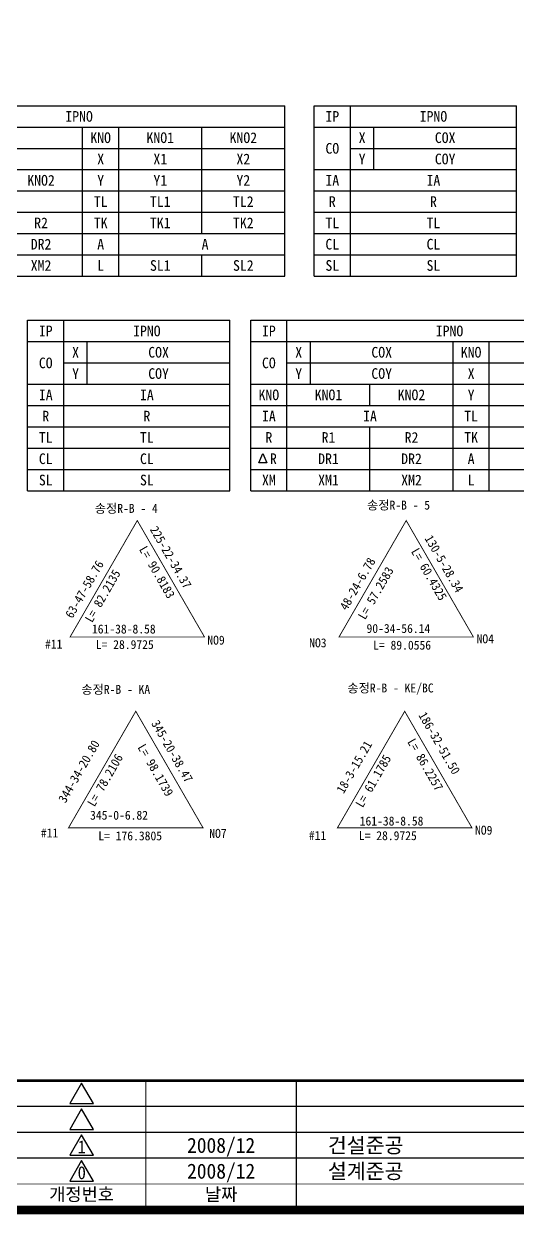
# Model space of a CAD drawing. Header units: millimetres. Extents: x 8286 to 10304, y 723 to 2148.
# Drawn here: x 8998 to 9273, y 768 to 1432 of the extents above; entities that cross this region are included whole.
import ezdxf
from ezdxf.enums import TextEntityAlignment as Align

# ---------------------------------------------------------------- set-up
doc = ezdxf.new("R2010")
doc.units = ezdxf.units.MM
for name, color, linetype in [('CA-ALGN-IPLN', 1, 'Continuous'), ('CA-ALGN-TEXT', 3, 'Continuous'), ('CA-TABL-LIN1', 4, 'Continuous'), ('CA-TABL-LIN2', 1, 'Continuous'), ('CA-TABL-TEX1', 6, 'Continuous'), ('CA-TABL-TEX2', 3, 'Continuous'), ('CA-TEXT', 3, 'Continuous'), ('CX-BORD', 3, 'Continuous'), ('CX-BORD-LIN1', 4, 'Continuous'), ('CX-BORD-LIN2', 3, 'Continuous'), ('CX-BORD-TEX2', 7, 'Continuous'), ('CX-BORD-TEX3', 6, 'Continuous')]:
    doc.layers.add(name, color=color, linetype=linetype)
doc.styles.add('GTXT', font='DotumChe.ttf')
doc.styles.add('TB_TEXT', font='DotumChe.ttf')
doc.styles.add('TB_WBTXT', font='H2GTRE.TTF')
doc.styles.add('TB_WMTXT', font='DotumChe.ttf')

# ---------------------------------------------------------------- blocks, each defined once
blk = doc.blocks.new('CXBLKA1-KHCA')
at = {"layer": 'CX-BORD-LIN1', "const_width": 2}
blk.add_lwpolyline([(796, 0), (0, 0), (0, 554), (796, 554)], close=True, dxfattribs=at)
at = {"layer": 'CX-BORD-LIN1'}
for points, const_width in [([(796, 30), (0, 30)], 0.6), ([(300, 0), (300, 30)], 0.3), ([(335, 0), (335, 30)], 0.3), ([(566, 6), (270, 6)], 0.2)]:
    blk.add_lwpolyline(points, dxfattribs=dict(at, const_width=const_width))
for points in [[(285.08, 29.47), (282.34, 24.71), (287.83, 24.71)], [(285.08, 23.47), (282.34, 18.71), (287.83, 18.71)], [(285.08, 17.47), (282.34, 12.71), (287.83, 12.71)], [(285.08, 11.47), (282.34, 6.71), (287.83, 6.71)]]:
    blk.add_lwpolyline(points, close=True, dxfattribs=at)
at = {"layer": 'CX-BORD-LIN2'}
for points in [[(566, 24), (270, 24)], [(566, 18), (270, 18)], [(566, 12), (270, 12)]]:
    blk.add_lwpolyline(points, dxfattribs=at)
at = {"layer": 'CX-BORD-LIN1', "style": 'TB_TEXT'}
for tag, height, p in [('TR_RNUM4', 3, (285.11, 26.64)), ('TR_RDAT4', 3.5, (317.5, 27)), ('TR_DGN4', 3.5, (459.12, 27)), ('TR_CHK4', 3.5, (499.12, 27)), ('TR_APP4', 3.5, (539.12, 27)), ('TR_RNUM3', 3, (285.11, 20.64)), ('TR_RDAT3', 3.5, (317.5, 21)), ('TR_DGN3', 3.5, (459.12, 21)), ('TR_CHK3', 3.5, (499.12, 21)), ('TR_APP3', 3.5, (539.12, 21)), ('TR_RDAT2', 3.5, (317.5, 15)), ('TR_DGN2', 3.5, (459.12, 15)), ('TR_CHK2', 3.5, (499.12, 15)), ('TR_APP2', 3.5, (539.12, 15)), ('TR_RNUM2', 3, (285.11, 14.64)), ('TR_RNUM1', 3, (285.11, 8.64)), ('TR_RDAT1', 3.5, (317.5, 9)), ('TR_DGN1', 3.5, (459.12, 9)), ('TR_CHK1', 3.5, (499.12, 9)), ('TR_APP1', 3.5, (539.12, 9))]:
    blk.add_attdef(tag, text='', height=height, dxfattribs=at).set_placement(p, align=Align.MIDDLE_CENTER)
for tag, p in [('TR_RCON4', (342.3, 27)), ('TR_RCON3', (342.3, 21)), ('TR_RCON2', (342.3, 15)), ('TR_RCON1', (342.3, 9))]:
    blk.add_attdef(tag, text='', height=3.5, dxfattribs=at).set_placement(p, align=Align.MIDDLE_LEFT)
at = {"layer": 'CX-BORD-LIN2', "style": 'TB_TEXT'}
blk.add_attdef('TD_VERSION', text='', height=3, rotation=90, dxfattribs=at).set_placement((800.5, 48.01), align=Align.MIDDLE_CENTER)
at = {"layer": 'CX-BORD-TEX2', "style": 'TB_WMTXT'}
for tag, height, p in [('TB_CNAME', 5, (15.34, 531.83)), ('TB_CSCOP', 4, (16.63, 523.83))]:
    blk.add_attdef(tag, text='', height=height, dxfattribs=at).set_placement(p, align=Align.BOTTOM_LEFT)
at = {"layer": 'CX-BORD-TEX2', "style": 'TB_WBTXT'}
for tag, height, p in [('TB_MTITIL', 10, (398, 533.33)), ('TB_STITL', 7, (398, 518.33))]:
    blk.add_attdef(tag, text='', height=height, dxfattribs=at).set_placement(p, align=Align.MIDDLE_CENTER)
at = {"layer": 'CX-BORD-TEX3', "style": 'TB_TEXT'}
for s, p in [('개정번호', (285.08, 3.66)), ('날짜', (317.5, 3.66))]:
    blk.add_text(s, height=3, dxfattribs=at).set_placement(p, align=Align.MIDDLE)
for tag, height, p in [('TD_DCOMP', 4.5, (217.5, 25)), ('TD_CSECT', 4.5, (611, 25)), ('TD_CDIST', 4.5, (656, 25)), ('TD_DNAME_TOP', 4.5, (755, 25)), ('TD_DNAME_MAIN', 4.5, (755, 19.01)), ('TD_CCOMP', 4.5, (217.5, 15)), ('TD_HSCAL', 4.5, (626.7, 15.24)), ('TD_VSCAL', 4.5, (655.78, 15.24)), ('TD_DNAME_BOT', 3, (755, 13.65)), ('TD_CNAME', 5, (65, 5.75)), ('TD_FIELD', 4.5, (182.5, 5.53)), ('TD_CSTEP', 4.5, (253.24, 5.53)), ('TD_DWGCODE', 4.5, (641, 5.39)), ('TD_DWGNO', 4.5, (755, 5.39))]:
    blk.add_attdef(tag, text='', height=height, dxfattribs=at).set_placement(p, align=Align.MIDDLE_CENTER)

msp = doc.modelspace()

# ---------------------------------------------------------------- linework, layer by layer
at = {"layer": 'CA-ALGN-IPLN', "const_width": 0.5}
for points in [[(9061.32, 1155.01), (9023.82, 1090.06), (9098.82, 1090.06)], [(9211.32, 1155.01), (9173.82, 1090.06), (9248.82, 1090.06)], [(9060.48, 1048.66), (9022.98, 983.71), (9097.98, 983.71)], [(9210.48, 1048.66), (9172.98, 983.71), (9247.98, 983.71)]]:
    msp.add_lwpolyline(points, close=True, dxfattribs=at)
at = {"layer": 'CA-TABL-LIN1'}
for p, q in [((8918, 1386.31), (9143.62, 1386.31)), ((9143.62, 1291.31), (9143.62, 1386.31)), ((9160.01, 1386.31), (9272.82, 1386.31)), ((9160.01, 1291.31), (9160.01, 1386.31)), ((9180.2, 1291.31), (9180.2, 1386.31)), ((9272.82, 1291.31), (9272.82, 1386.31)), ((8918, 1374.43), (9143.62, 1374.43)), ((9030.81, 1291.31), (9030.81, 1374.43)), ((9051, 1291.31), (9051, 1374.43)), ((9160.01, 1374.43), (9272.82, 1374.43)), ((8918, 1291.31), (9143.62, 1291.31)), ((9160.01, 1291.31), (9272.82, 1291.31)), ((9000.17, 1266.66), (9112.98, 1266.66)), ((9000.17, 1171.66), (9000.17, 1266.66)), ((9020.36, 1171.66), (9020.36, 1266.66)), ((9112.98, 1171.66), (9112.98, 1266.66)), ((9124.62, 1266.66), (9350.25, 1266.66)), ((9124.62, 1171.66), (9124.62, 1266.66)), ((9144.81, 1171.66), (9144.81, 1266.66)), ((9000.17, 1254.79), (9112.98, 1254.79)), ((9124.62, 1254.79), (9350.25, 1254.79)), ((9237.43, 1171.66), (9237.43, 1254.79)), ((9257.62, 1171.66), (9257.62, 1254.79)), ((9000.17, 1171.66), (9112.98, 1171.66)), ((9124.62, 1171.66), (9350.25, 1171.66))]:
    msp.add_line(p, q, dxfattribs=at)
at = {"layer": 'CA-TABL-LIN2'}
for p, q in [((9097.31, 1315.06), (9097.31, 1374.43)), ((9193.26, 1350.68), (9193.26, 1374.43)), ((8938.18, 1362.56), (9143.62, 1362.56)), ((9180.2, 1362.56), (9272.82, 1362.56)), ((8918, 1350.68), (9143.62, 1350.68)), ((9160.01, 1350.68), (9272.82, 1350.68)), ((8918, 1338.81), (9143.62, 1338.81)), ((9160.01, 1338.81), (9272.82, 1338.81)), ((8918, 1326.93), (9143.62, 1326.93)), ((9097.31, 1315.06), (9097.31, 1326.93)), ((9160.01, 1326.93), (9272.82, 1326.93)), ((8918, 1315.06), (9143.62, 1315.06)), ((9160.01, 1315.06), (9272.82, 1315.06)), ((8918, 1303.18), (9143.62, 1303.18)), ((9097.31, 1291.31), (9097.31, 1303.18)), ((9160.01, 1303.18), (9272.82, 1303.18)), ((9033.42, 1231.04), (9033.42, 1254.79)), ((9157.87, 1231.04), (9157.87, 1254.79)), ((9020.36, 1242.91), (9112.98, 1242.91)), ((9144.81, 1242.91), (9350.25, 1242.91)), ((9000.17, 1231.04), (9112.98, 1231.04)), ((9124.62, 1231.04), (9350.25, 1231.04)), ((9191.12, 1219.16), (9191.12, 1231.04)), ((9000.17, 1219.16), (9112.98, 1219.16)), ((9124.62, 1219.16), (9350.25, 1219.16)), ((9000.17, 1207.29), (9112.98, 1207.29)), ((9124.62, 1207.29), (9350.25, 1207.29)), ((9191.12, 1171.66), (9191.12, 1207.29)), ((9000.17, 1195.41), (9112.98, 1195.41)), ((9124.62, 1195.41), (9350.25, 1195.41)), ((9000.17, 1183.54), (9112.98, 1183.54)), ((9124.62, 1183.54), (9350.25, 1183.54))]:
    msp.add_line(p, q, dxfattribs=at)
at = {"layer": 'CA-TABL-TEX1'}
msp.add_lwpolyline([(9131.34, 1192.31), (9133.58, 1187.11), (9129.1, 1187.11)], close=True, dxfattribs=at)

# ---------------------------------------------------------------- block references
at = {"layer": 'CX-BORD'}
ref = msp.add_blockref('CXBLKA1-KHCA', (8346.09, 770.64), dxfattribs=dict(at, xscale=2.400000000000091, yscale=2.400000000000006))
ref.add_attrib('TR_RNUM1', '0', dxfattribs={"layer": 'CX-BORD-LIN1', "height": 7.2, "style": 'TB_TEXT'}).set_placement((9030.34, 791.37), align=Align.MIDDLE_CENTER)
ref.add_attrib('TR_RDAT1', '2008/12', dxfattribs={"layer": 'CX-BORD-LIN1', "height": 8.4, "style": 'TB_TEXT'}).set_placement((9108.09, 792.24), align=Align.MIDDLE_CENTER)
ref.add_attrib('TR_RCON1', '설계준공', dxfattribs={"layer": 'CX-BORD-LIN1', "height": 8.4, "style": 'TB_TEXT'}).set_placement((9167.62, 792.24), align=Align.MIDDLE_LEFT)
ref.add_attrib('TR_RNUM2', '1', dxfattribs={"layer": 'CX-BORD-LIN1', "height": 7.2, "style": 'TB_TEXT'}).set_placement((9030.34, 805.77), align=Align.MIDDLE_CENTER)
ref.add_attrib('TR_RDAT2', '2008/12', dxfattribs={"layer": 'CX-BORD-LIN1', "height": 8.4, "style": 'TB_TEXT'}).set_placement((9108.09, 806.64), align=Align.MIDDLE_CENTER)
ref.add_attrib('TR_RCON2', '건설준공', dxfattribs={"layer": 'CX-BORD-LIN1', "height": 8.4, "style": 'TB_TEXT'}).set_placement((9167.62, 806.64), align=Align.MIDDLE_LEFT)

# ---------------------------------------------------------------- texts
at = {"layer": 'CA-ALGN-TEXT', "style": 'GTXT'}
for s, p in [('송정R-B - 4', (9037.61, 1159.3)), ('송정R-B - 5', (9189.46, 1161.13)), ('송정R-B - KA', (9030.1, 1058.37)), ('송정R-B - KE/BC', (9178.5, 1059.15))]:
    msp.add_text(s, height=5, rotation=359.99995, dxfattribs=at).set_placement(p)
at = {"layer": 'CA-TABL-TEX1', "style": 'GTXT'}
for s, height, p in [('IP', 5.938, (9170.1, 1380.37)), ('KNO', 5.938, (9040.9, 1368.49)), ('CO', 5.938, (9170.1, 1362.56)), ('X', 5.94, (9040.9, 1356.62)), ('Y', 5.94, (9040.9, 1344.74)), ('IA', 5.938, (9170.1, 1344.74)), ('TL', 5.938, (9040.9, 1332.87)), ('R', 5.94, (9170.1, 1332.87)), ('TK', 5.938, (9040.9, 1320.99)), ('TL', 5.938, (9170.1, 1320.99)), ('A', 5.94, (9040.9, 1309.12)), ('CL', 5.938, (9170.1, 1309.12)), ('L', 5.94, (9040.9, 1297.24)), ('SL', 5.938, (9170.1, 1297.24)), ('IP', 5.938, (9010.27, 1260.73)), ('IP', 5.938, (9134.72, 1260.73)), ('KNO', 5.938, (9247.53, 1248.85)), ('CO', 5.938, (9010.27, 1242.91)), ('CO', 5.938, (9134.72, 1242.91)), ('X', 5.94, (9247.53, 1236.98)), ('IA', 5.938, (9010.27, 1225.1)), ('KNO', 5.938, (9134.72, 1225.1)), ('Y', 5.94, (9247.53, 1225.1)), ('R', 5.94, (9010.27, 1213.23)), ('IA', 5.938, (9134.72, 1213.23)), ('TL', 5.938, (9247.53, 1213.23)), ('TL', 5.938, (9010.27, 1201.35)), ('R', 5.94, (9134.72, 1201.35)), ('TK', 5.938, (9247.53, 1201.35)), ('CL', 5.938, (9010.27, 1189.48)), ('A', 5.94, (9247.53, 1189.48)), ('SL', 5.938, (9010.27, 1177.6)), ('XM', 5.938, (9134.72, 1177.6)), ('L', 5.94, (9247.53, 1177.6))]:
    msp.add_text(s, height=height, rotation=359.99995, dxfattribs=at).set_placement(p, align=Align.MIDDLE_CENTER)
msp.add_text('R', height=5.94, rotation=359.99995, dxfattribs=at).set_placement((9137.22, 1189.5), align=Align.MIDDLE)
at = {"layer": 'CA-TABL-TEX1', "style": 'GTXT', "flags": 4}
for p in [(9028.86, 1380.37), (9226.51, 1380.37), (9066.67, 1260.73), (9235.49, 1260.73)]:
    msp.add_attdef('IPNO', text='', height=5.94, rotation=359.99995, dxfattribs=at).set_placement(p, align=Align.MIDDLE)
at = {"layer": 'CA-TABL-TEX2', "style": 'GTXT'}
for s, p in [('X', (9186.73, 1368.49)), ('Y', (9186.73, 1356.62)), ('X', (9026.89, 1248.85)), ('X', (9151.34, 1248.85)), ('Y', (9026.89, 1236.98)), ('Y', (9151.34, 1236.98))]:
    msp.add_text(s, height=5.94, rotation=359.99995, dxfattribs=at).set_placement(p, align=Align.MIDDLE_CENTER)
at = {"layer": 'CA-TABL-TEX2', "style": 'GTXT', "flags": 4}
for tag, p in [('KNO1', (9074.15, 1368.49)), ('KNO2', (9120.47, 1368.49)), ('COX', (9233.04, 1368.49)), ('X1', (9074.15, 1356.62)), ('X2', (9120.47, 1356.62)), ('COY', (9233.04, 1356.62)), ('KNO2', (9007.65, 1344.74)), ('Y1', (9074.15, 1344.74)), ('Y2', (9120.47, 1344.74)), ('IA', (9226.51, 1344.74)), ('TL1', (9074.15, 1332.87)), ('TL2', (9120.47, 1332.87)), ('R', (9226.51, 1332.87)), ('R2', (9007.65, 1320.99)), ('TK1', (9074.15, 1320.99)), ('TK2', (9120.47, 1320.99)), ('TL', (9226.51, 1320.99)), ('DR2', (9007.65, 1309.12)), ('A', (9099.14, 1309.12)), ('CL', (9226.51, 1309.12)), ('XM2', (9007.65, 1297.24)), ('SL1', (9074.15, 1297.24)), ('SL2', (9120.47, 1297.24)), ('SL', (9226.51, 1297.24)), ('COX', (9073.2, 1248.85)), ('COX', (9197.65, 1248.85)), ('COY', (9073.2, 1236.98)), ('COY', (9197.65, 1236.98)), ('IA', (9066.67, 1225.1)), ('KNO1', (9167.97, 1225.1)), ('KNO2', (9214.28, 1225.1)), ('R', (9066.67, 1213.23)), ('IA', (9191.12, 1213.23)), ('TL', (9066.67, 1201.35)), ('R1', (9167.97, 1201.35)), ('R2', (9214.28, 1201.35)), ('CL', (9066.67, 1189.48)), ('DR1', (9167.97, 1189.48)), ('DR2', (9214.28, 1189.48)), ('SL', (9066.67, 1177.6)), ('XM1', (9167.97, 1177.6)), ('XM2', (9214.28, 1177.6))]:
    msp.add_attdef(tag, text='', height=5.94, rotation=359.99995, dxfattribs=at).set_placement(p, align=Align.MIDDLE)
at = {"layer": 'CA-TEXT', "style": 'GTXT'}
for s, rotation, p in [('225-22-34.37', 299.99925, (9068.16, 1150.07)), ('130-5-28.34', 299.99925, (9221.42, 1145.08)), ('L= 90.8183', 299.99925, (9062.15, 1138.99)), ('L= 60.4325', 299.99925, (9213.82, 1137.82)), ('63-47-58.76', 60.00066, (9025.09, 1100.08)), ('48-24-6.78', 60.00066, (9178.25, 1104.47)), ('L= 57.2583', 60.00066, (9188.4, 1099.35)), ('L= 82.2135', 60.00066, (9036.09, 1097.74)), ('161-38-8.58', 359.99995, (9036.03, 1092.04)), ('90-34-56.14', 359.99995, (9189.19, 1092.33)), ('#11', 359.99995, (9009.86, 1083.65)), ('NO9', 359.99995, (9100.39, 1085.84)), ('NO3', 359.99995, (9157.21, 1084.33)), ('NO4', 359.99995, (9250.57, 1086.58)), ('L= 28.9725', 359.99995, (9038.2, 1083.38)), ('L= 89.0556', 359.99995, (9192.89, 1083.04)), ('345-20-38.47', 299.99925, (9068.92, 1041.93)), ('186-32-51.50', 299.99925, (9217.98, 1046.47)), ('344-34-20.80', 60.00066, (9021.24, 997.11)), ('L= 98.1739', 299.99925, (9061.29, 1028.6)), ('18-3-15.21', 60.00066, (9176.42, 1002.36)), ('L= 86.2257', 299.99925, (9211.76, 1031.66)), ('L= 78.2106', 60.00066, (9037.43, 995.04)), ('L= 61.1785', 60.00066, (9187.04, 994.55)), ('345-0-6.82', 359.99995, (9034.99, 988.21)), ('161-38-8.58', 359.99995, (9185.37, 984.96)), ('#11', 359.99995, (9007.54, 978.3)), ('NO7', 359.99995, (9101.47, 978.08)), ('NO9', 359.99995, (9249.73, 979.86)), ('L= 176.3805', 359.99995, (9039.59, 976.71)), ('#11', 359.99995, (9157.04, 976.95)), ('L= 28.9725', 359.99995, (9184.93, 976.82))]:
    msp.add_text(s, height=5, rotation=rotation, dxfattribs=at).set_placement(p)

doc.saveas('drawing.dxf')
